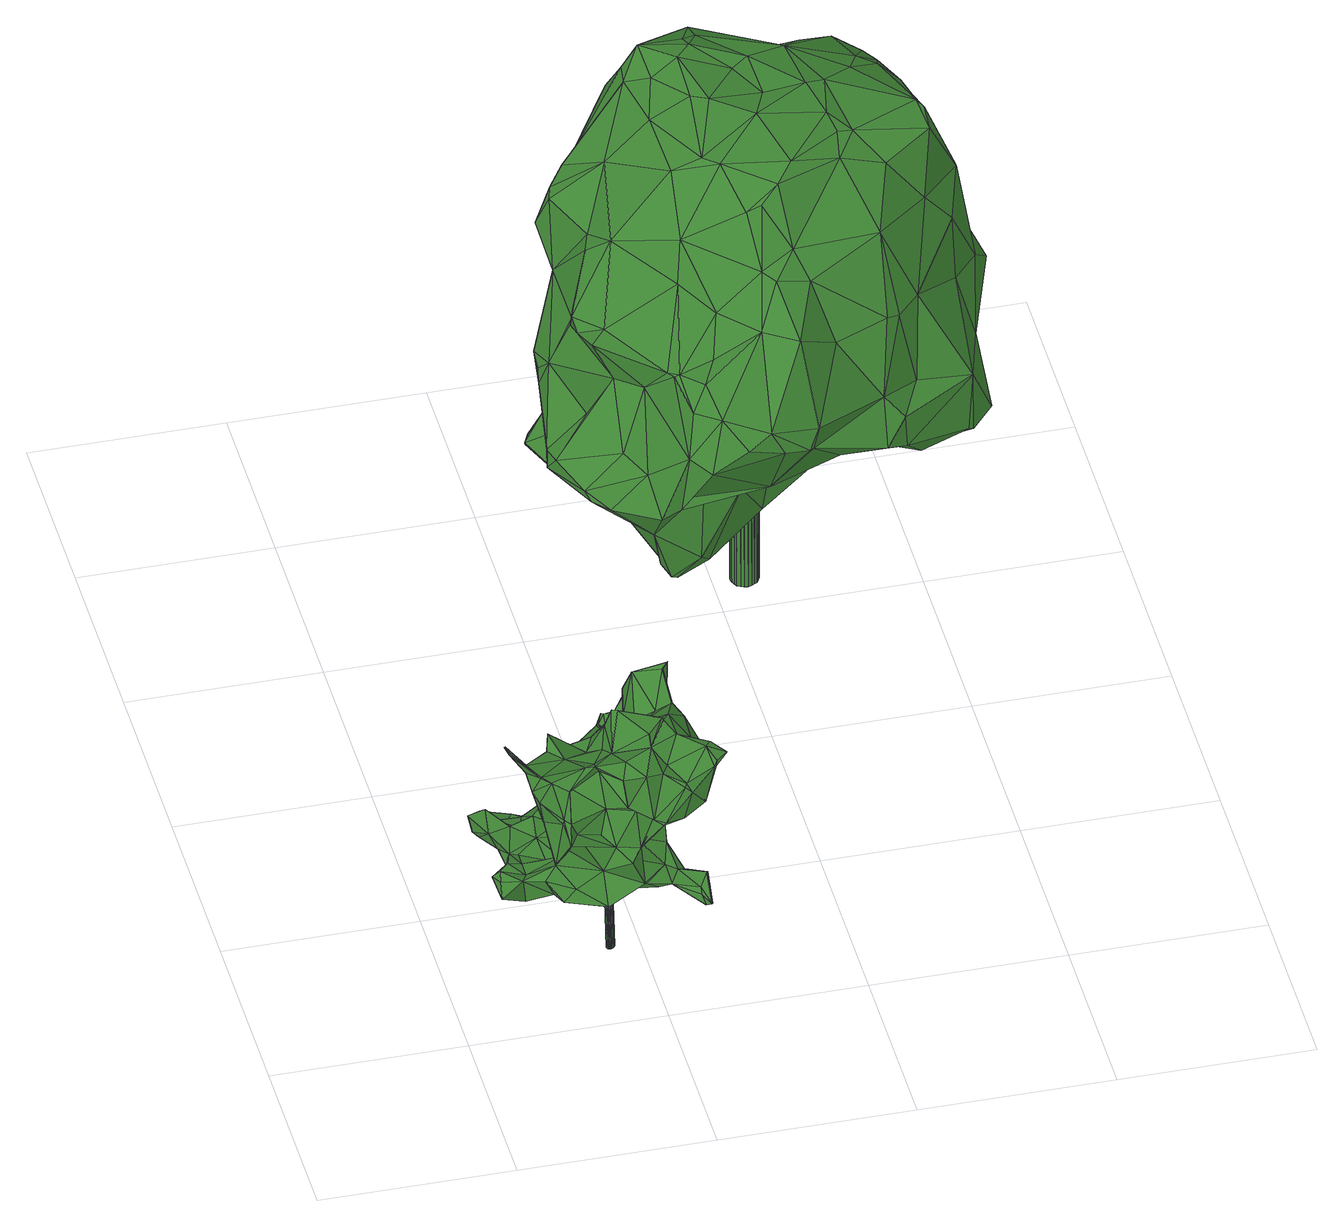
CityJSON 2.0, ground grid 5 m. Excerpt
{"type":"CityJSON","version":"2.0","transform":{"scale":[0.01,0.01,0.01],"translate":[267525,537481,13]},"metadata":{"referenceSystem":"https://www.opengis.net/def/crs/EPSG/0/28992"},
"CityObjects":{
"tree1":{"type":"SolitaryVegetationObject","attributes":{"gtid":519,"crown_width_m":5.84,"crown_median_z":17.69,"crown_r50_m":0.234,"crown_porosity":0.908,"trunk_H_m":4.53,"trunk_DBH_m":0.2,"trunk_radius_m":0.1,"trunk_base_height_m":13.16,"original_gtid":"521"},"geometry":[{"type":"Solid","lod":"3","boundaries":[[[[0,1,2]],[[3,4,5]],[[6,7,8]],[[9,10,11]],[[12,13,14]],[[15,16,17]],[[18,19,20]],[[21,22,23]],[[21,5,22]],[[24,4,3]],[[25,26,27]],[[28,29,30]],[[29,31,30]],[[20,30,31]],[[21,32,33]],[[34,35,36]],[[37,38,39]],[[40,23,22]],[[31,41,42]],[[43,44,45]],[[46,45,44]],[[47,48,49]],[[50,51,4]],[[50,4,52]],[[53,33,54]],[[55,56,42]],[[57,58,59]],[[60,57,59]],[[48,42,41]],[[8,7,61]],[[39,62,63]],[[16,64,51]],[[64,16,65]],[[66,31,29]],[[67,68,69]],[[70,68,67]],[[71,72,59]],[[73,74,75]],[[76,77,15]],[[78,79,80]],[[81,82,83]],[[84,82,81]],[[85,86,87]],[[88,68,54]],[[88,69,68]],[[89,90,91]],[[92,93,2]],[[94,77,76]],[[19,18,95]],[[96,97,98]],[[99,100,101]],[[102,100,99]],[[103,104,105]],[[106,107,108]],[[109,110,13]],[[72,111,59]],[[60,59,111]],[[89,91,112]],[[113,114,115]],[[116,117,118]],[[119,117,116]],[[55,48,47]],[[66,120,121]],[[122,123,124]],[[125,126,29]],[[127,77,94]],[[57,76,70]],[[95,18,128]],[[129,130,119]],[[129,119,116]],[[113,115,131]],[[132,133,93]],[[29,126,66]],[[66,126,134]],[[126,125,135]],[[136,101,137]],[[134,126,135]],[[80,138,139]],[[140,141,28]],[[140,28,95]],[[20,19,30]],[[9,11,142]],[[125,29,28]],[[61,143,144]],[[71,145,72]],[[30,19,95]],[[13,110,146]],[[147,148,149]],[[150,151,152]],[[153,86,12]],[[154,24,155]],[[156,157,158]],[[143,159,160]],[[13,12,109]],[[161,162,163]],[[146,14,13]],[[164,124,123]],[[89,165,149]],[[166,165,89]],[[167,168,35]],[[169,161,36]],[[51,90,89]],[[170,56,97]],[[171,172,173]],[[71,59,174]],[[175,176,148]],[[62,39,38]],[[110,177,146]],[[55,11,10]],[[142,11,55]],[[178,179,142]],[[51,64,180]],[[64,65,180]],[[83,38,37]],[[138,75,181]],[[182,39,183]],[[71,184,145]],[[85,185,86]],[[109,86,185]],[[70,67,186]],[[152,139,150]],[[22,187,149]],[[73,188,183]],[[189,190,191]],[[192,100,193]],[[96,98,194]],[[158,195,196]],[[97,10,9]],[[120,66,134]],[[197,198,199]],[[108,200,106]],[[162,194,163]],[[110,201,177]],[[110,202,201]],[[203,204,118]],[[93,133,205]],[[152,79,78]],[[150,139,138]],[[78,80,139]],[[152,78,139]],[[206,138,80]],[[206,80,207]],[[208,106,200]],[[209,210,211]],[[212,213,214]],[[191,215,189]],[[183,216,73]],[[168,90,217]],[[8,218,6]],[[177,14,146]],[[219,220,164]],[[97,197,170]],[[76,68,70]],[[180,90,51]],[[221,171,14]],[[155,52,154]],[[53,24,222]],[[53,222,33]],[[24,52,4]],[[96,197,97]],[[194,197,96]],[[93,205,2]],[[135,125,141]],[[135,141,186]],[[154,52,24]],[[127,94,223]],[[3,21,222]],[[208,200,224]],[[101,136,225]],[[226,42,56]],[[79,74,73]],[[151,74,152]],[[83,82,227]],[[79,152,74]],[[209,228,210]],[[210,228,214]],[[229,211,210]],[[210,214,122]],[[214,213,122]],[[114,230,224]],[[231,31,42]],[[184,169,145]],[[167,232,119]],[[170,233,174]],[[234,172,171]],[[234,6,172]],[[153,14,171]],[[119,235,167]],[[54,33,88]],[[225,236,99]],[[237,99,236]],[[174,59,58]],[[3,5,21]],[[218,172,6]],[[136,137,236]],[[238,236,137]],[[143,61,239]],[[155,24,240]],[[116,241,242]],[[131,242,241]],[[73,80,79]],[[239,61,25]],[[239,25,132]],[[114,224,115]],[[25,205,133]],[[243,164,137]],[[243,137,101]],[[244,245,246]],[[212,214,228]],[[234,221,108]],[[36,161,163]],[[247,36,163]],[[47,49,63]],[[39,63,49]],[[122,189,215]],[[122,62,38]],[[65,90,180]],[[248,191,249]],[[118,117,250]],[[99,101,225]],[[109,251,110]],[[215,248,123]],[[207,84,81]],[[186,57,70]],[[141,57,186]],[[10,97,56]],[[83,252,38]],[[221,177,200]],[[221,200,108]],[[113,230,114]],[[47,63,178]],[[234,171,221]],[[136,236,225]],[[230,253,254]],[[230,113,253]],[[218,8,61]],[[88,255,69]],[[256,257,258]],[[249,191,190]],[[219,245,259]],[[168,260,90]],[[167,260,168]],[[261,195,158]],[[262,263,264]],[[22,5,187]],[[254,265,266]],[[65,15,77]],[[127,145,267]],[[115,224,201]],[[268,33,32]],[[269,43,270]],[[269,270,271]],[[272,2,1]],[[16,15,65]],[[204,113,241]],[[131,241,113]],[[65,217,90]],[[207,188,206]],[[164,220,210]],[[164,210,124]],[[266,189,273]],[[189,252,273]],[[274,275,216]],[[274,216,183]],[[227,276,266]],[[109,277,251]],[[278,279,280]],[[242,280,279]],[[272,281,92]],[[128,56,282]],[[94,76,111]],[[164,243,219]],[[83,273,252]],[[261,157,283]],[[182,207,81]],[[158,196,156]],[[226,56,128]],[[229,179,213]],[[121,120,41]],[[142,55,47]],[[90,278,91]],[[9,142,98]],[[199,198,284]],[[235,119,130]],[[97,9,98]],[[7,6,285]],[[3,222,24]],[[41,49,48]],[[268,159,286]],[[268,286,88]],[[51,89,5]],[[174,282,170]],[[206,188,138]],[[232,287,119]],[[128,288,95]],[[54,17,16]],[[148,22,149]],[[217,77,127]],[[5,4,51]],[[229,210,259]],[[289,280,242]],[[103,105,290]],[[81,83,37]],[[262,264,102]],[[131,277,85]],[[291,229,259]],[[292,2,106]],[[292,106,293]],[[292,293,2]],[[228,209,211]],[[228,211,212]],[[28,30,95]],[[294,145,169]],[[65,77,217]],[[125,28,141]],[[295,176,175]],[[47,178,142]],[[95,288,140]],[[5,149,187]],[[41,31,121]],[[112,289,85]],[[121,31,66]],[[284,198,296]],[[195,264,263]],[[117,119,287]],[[36,294,169]],[[20,31,231]],[[20,231,18]],[[200,201,224]],[[297,298,163]],[[75,188,73]],[[189,266,190]],[[131,115,251]],[[148,299,22]],[[176,299,148]],[[88,33,268]],[[161,169,296]],[[149,5,89]],[[40,299,176]],[[129,279,278]],[[300,166,112]],[[219,259,220]],[[248,215,191]],[[301,100,192]],[[302,298,156]],[[303,304,305]],[[306,305,304]],[[269,216,275]],[[233,170,197]],[[286,307,255]],[[286,255,88]],[[53,240,24]],[[55,42,48]],[[50,16,51]],[[174,58,288]],[[60,308,57]],[[230,293,208]],[[36,35,294]],[[208,224,230]],[[80,216,309]],[[310,23,40]],[[311,304,303]],[[196,195,312]],[[196,312,313]],[[40,144,143]],[[310,40,143]],[[94,111,223]],[[131,251,277]],[[266,276,254]],[[33,222,21]],[[112,166,89]],[[182,188,207]],[[248,164,123]],[[310,32,23]],[[21,23,32]],[[82,1,227]],[[314,7,285]],[[190,315,316]],[[186,317,135]],[[67,317,186]],[[229,291,318]],[[229,318,98]],[[72,145,127]],[[151,75,74]],[[294,35,168]],[[84,281,272]],[[131,85,289]],[[203,104,204]],[[158,157,261]],[[84,272,82]],[[211,229,212]],[[73,216,80]],[[172,144,173]],[[161,296,162]],[[120,134,319]],[[320,245,219]],[[207,321,84]],[[321,309,84]],[[80,309,321]],[[80,321,207]],[[99,237,250]],[[90,260,278]],[[235,278,260]],[[43,269,319]],[[313,312,232]],[[274,319,269]],[[194,98,318]],[[322,45,307]],[[270,43,45]],[[159,323,286]],[[286,323,324]],[[143,323,159]],[[276,227,1]],[[183,39,49]],[[283,244,246]],[[283,157,244]],[[92,2,272]],[[291,245,298]],[[262,102,99]],[[261,283,193]],[[193,283,192]],[[163,325,247]],[[92,326,93]],[[192,283,246]],[[301,192,246]],[[244,157,156]],[[190,316,249]],[[249,238,248]],[[309,269,92]],[[248,238,164]],[[249,236,238]],[[316,236,249]],[[122,215,123]],[[133,132,25]],[[229,213,212]],[[39,182,37]],[[272,1,82]],[[112,280,289]],[[232,327,34]],[[35,34,327]],[[35,327,232]],[[105,104,328]],[[57,308,76]],[[37,182,81]],[[257,171,173]],[[322,324,45]],[[323,45,324]],[[288,282,174]],[[288,128,282]],[[25,27,205]],[[307,69,255]],[[2,293,0]],[[267,217,127]],[[177,201,200]],[[118,241,116]],[[204,241,118]],[[203,328,104]],[[289,242,131]],[[50,53,16]],[[54,16,53]],[[50,240,53]],[[240,50,155]],[[155,50,52]],[[254,290,329]],[[246,245,301]],[[115,201,202]],[[72,223,111]],[[72,127,223]],[[174,233,71]],[[233,184,71]],[[173,40,258]],[[330,107,106]],[[267,145,217]],[[294,217,145]],[[138,181,150]],[[178,122,179]],[[194,162,198]],[[111,76,60]],[[269,326,92]],[[93,326,271]],[[93,271,132]],[[269,271,326]],[[43,319,44]],[[278,235,130]],[[280,91,278]],[[166,300,295]],[[14,177,221]],[[281,309,92]],[[281,84,309]],[[311,306,304]],[[307,286,324]],[[307,324,322]],[[109,12,86]],[[143,160,310]],[[313,325,298]],[[313,298,302]],[[175,148,147]],[[329,190,265]],[[329,265,254]],[[227,273,83]],[[102,193,100]],[[231,226,18]],[[42,226,231]],[[138,188,75]],[[182,183,188]],[[259,210,220]],[[130,129,278]],[[76,17,68]],[[100,320,101]],[[103,253,113]],[[63,331,178]],[[62,331,63]],[[54,68,17]],[[300,112,332]],[[210,122,124]],[[116,279,129]],[[242,279,116]],[[100,245,320]],[[333,295,147]],[[166,295,333]],[[166,333,147]],[[175,147,295]],[[250,262,99]],[[287,263,262]],[[287,262,117]],[[102,264,193]],[[250,117,262]],[[334,143,335]],[[103,113,204]],[[87,86,153]],[[195,261,264]],[[193,264,261]],[[103,204,104]],[[0,276,1]],[[142,179,98]],[[254,276,230]],[[128,18,226]],[[178,331,122]],[[62,122,331]],[[22,299,40]],[[153,12,14]],[[256,171,257]],[[256,153,171]],[[120,49,41]],[[319,49,120]],[[274,49,319]],[[183,49,274]],[[317,46,135]],[[195,263,312]],[[197,194,198]],[[263,287,312]],[[232,312,287]],[[307,46,317]],[[45,46,307]],[[7,336,61]],[[314,285,234]],[[144,40,173]],[[256,258,176]],[[293,230,276]],[[325,313,337]],[[167,338,260]],[[235,260,338]],[[34,337,232]],[[32,310,160]],[[232,337,313]],[[236,316,237]],[[17,76,15]],[[291,259,245]],[[156,245,244]],[[320,243,101]],[[320,219,243]],[[301,245,100]],[[280,112,91]],[[190,266,265]],[[108,107,26]],[[110,339,202]],[[115,202,339]],[[295,256,176]],[[269,309,216]],[[235,338,167]],[[217,294,168]],[[293,276,0]],[[26,234,108]],[[325,163,298]],[[323,143,334]],[[115,339,251]],[[110,251,339]],[[45,323,334]],[[45,334,270]],[[194,297,163]],[[318,297,194]],[[274,269,275]],[[303,305,311]],[[162,296,198]],[[318,291,297]],[[213,179,122]],[[140,288,57]],[[141,140,57]],[[57,288,58]],[[134,44,319]],[[271,340,132]],[[270,340,271]],[[256,332,153]],[[196,302,156]],[[196,313,302]],[[297,291,298]],[[245,156,298]],[[330,106,2]],[[330,2,205]],[[268,160,159]],[[32,160,268]],[[25,61,336]],[[26,336,7]],[[25,336,26]],[[172,218,144]],[[61,144,218]],[[296,169,199]],[[296,199,284]],[[184,233,199]],[[184,199,169]],[[150,181,151]],[[233,197,199]],[[314,26,7]],[[173,258,257]],[[27,26,330]],[[27,330,205]],[[330,26,107]],[[106,208,293]],[[258,40,176]],[[314,234,26]],[[164,238,137]],[[316,341,237]],[[105,237,341]],[[105,341,290]],[[342,315,343]],[[135,344,134]],[[247,337,36]],[[34,36,337]],[[270,143,340]],[[132,340,239]],[[239,340,143]],[[170,282,56]],[[10,56,55]],[[60,76,308]],[[290,254,253]],[[290,253,103]],[[256,295,300]],[[98,179,229]],[[342,316,315]],[[329,315,190]],[[46,344,135]],[[44,344,46]],[[305,306,311]],[[67,345,317]],[[69,317,345]],[[247,325,337]],[[332,112,85]],[[85,87,332]],[[87,153,332]],[[300,332,256]],[[69,345,67]],[[250,237,105]],[[266,273,227]],[[167,35,232]],[[343,315,329]],[[270,335,143]],[[334,335,270]],[[277,185,85]],[[151,181,75]],[[109,185,277]],[[317,69,307]],[[44,134,344]],[[147,165,166]],[[149,165,147]],[[234,285,6]],[[343,329,290]],[[250,105,328]],[[250,328,118]],[[118,328,203]],[[189,346,252]],[[122,346,189]],[[38,346,122]],[[38,252,346]],[[341,342,290]],[[342,343,290]],[[341,316,342]],[[347,348,349]],[[347,349,350]],[[350,349,351]],[[350,351,352]],[[349,348,353]],[[349,353,351]],[[351,353,354]],[[351,354,352]],[[353,348,355]],[[353,355,354]],[[354,355,356]],[[354,356,352]],[[355,348,357]],[[355,357,356]],[[356,357,358]],[[356,358,352]],[[357,348,359]],[[357,359,358]],[[358,359,360]],[[358,360,352]],[[359,348,361]],[[359,361,360]],[[360,361,362]],[[360,362,352]],[[361,348,363]],[[361,363,362]],[[362,363,364]],[[362,364,352]],[[363,348,365]],[[363,365,364]],[[364,365,366]],[[364,366,352]],[[365,348,367]],[[365,367,366]],[[366,367,368]],[[366,368,352]],[[367,348,369]],[[367,369,368]],[[368,369,370]],[[368,370,352]],[[369,348,371]],[[369,371,370]],[[370,371,372]],[[370,372,352]],[[371,348,373]],[[371,373,372]],[[372,373,374]],[[372,374,352]],[[373,348,375]],[[373,375,374]],[[374,375,376]],[[374,376,352]],[[375,348,377]],[[375,377,376]],[[376,377,378]],[[376,378,352]],[[377,348,379]],[[377,379,378]],[[378,379,380]],[[378,380,352]],[[379,348,381]],[[379,381,380]],[[380,381,382]],[[380,382,352]],[[381,348,383]],[[381,383,382]],[[382,383,384]],[[382,384,352]],[[383,348,385]],[[383,385,384]],[[384,385,386]],[[384,386,352]],[[385,348,387]],[[385,387,386]],[[386,387,388]],[[386,388,352]],[[387,348,389]],[[387,389,388]],[[388,389,390]],[[388,390,352]],[[389,348,391]],[[389,391,390]],[[390,391,392]],[[390,392,352]],[[391,348,393]],[[391,393,392]],[[392,393,394]],[[392,394,352]],[[393,348,395]],[[393,395,394]],[[394,395,396]],[[394,396,352]],[[395,348,347]],[[395,347,396]],[[396,347,350]],[[396,350,352]]]]}]},
"tree2":{"type":"SolitaryVegetationObject","attributes":{"gtid":287,"crown_width_m":12.24,"crown_median_z":21.97,"crown_r50_m":0.367,"crown_porosity":0.866,"trunk_H_m":8.63,"trunk_DBH_m":0.711,"trunk_radius_m":0.355,"trunk_base_height_m":13.34,"original_gtid":"287"},"geometry":[{"type":"Solid","lod":"3","boundaries":[[[[397,398,399]],[[400,401,402]],[[402,401,403]],[[404,405,406]],[[407,408,409]],[[410,411,412]],[[413,414,415]],[[416,417,418]],[[419,420,421]],[[422,423,424]],[[416,425,417]],[[426,416,427]],[[428,429,430]],[[431,432,433]],[[434,435,436]],[[437,438,439]],[[440,441,442]],[[399,443,444]],[[399,444,445]],[[446,409,408]],[[446,447,409]],[[448,449,450]],[[412,451,452]],[[453,454,455]],[[456,457,458]],[[459,460,461]],[[462,463,464]],[[465,466,467]],[[468,416,418]],[[468,469,416]],[[470,467,466]],[[471,436,472]],[[473,474,475]],[[476,477,478]],[[479,480,481]],[[482,483,484]],[[482,484,485]],[[486,487,411]],[[488,489,459]],[[490,491,492]],[[459,493,494]],[[463,495,496]],[[497,498,428]],[[499,497,428]],[[413,445,402]],[[488,459,461]],[[443,500,444]],[[501,494,493]],[[501,493,502]],[[503,504,505]],[[506,507,508]],[[435,434,438]],[[509,510,430]],[[511,512,481]],[[513,514,500]],[[515,514,513]],[[516,517,518]],[[494,460,459]],[[464,415,462]],[[519,520,521]],[[521,522,519]],[[523,461,460]],[[496,495,524]],[[451,473,475]],[[399,413,397]],[[445,413,399]],[[494,501,460]],[[423,525,526]],[[527,528,447]],[[529,530,531]],[[532,533,534]],[[535,509,429]],[[421,456,419]],[[536,537,538]],[[527,432,431]],[[419,539,420]],[[424,423,465]],[[428,498,429]],[[414,413,402]],[[540,541,518]],[[542,541,540]],[[542,540,518]],[[543,507,544]],[[493,545,502]],[[421,420,417]],[[546,547,548]],[[546,548,489]],[[472,549,471]],[[532,550,551]],[[498,552,535]],[[414,465,467]],[[482,485,476]],[[551,553,554]],[[468,555,556]],[[554,557,551]],[[422,548,492]],[[558,424,414]],[[414,424,465]],[[559,560,520]],[[542,539,561]],[[562,504,563]],[[564,565,566]],[[437,458,567]],[[437,567,568]],[[449,441,440]],[[556,569,469]],[[570,428,571]],[[572,573,468]],[[486,411,404]],[[574,575,576]],[[405,577,406]],[[407,578,579]],[[454,579,578]],[[471,549,409]],[[580,581,431]],[[582,583,584]],[[534,585,586]],[[454,568,587]],[[579,454,587]],[[478,588,476]],[[497,589,590]],[[586,585,591]],[[591,585,533]],[[405,592,577]],[[479,481,593]],[[479,593,529]],[[579,594,407]],[[595,596,592]],[[436,453,455]],[[472,436,455]],[[450,449,439]],[[574,576,398]],[[424,597,422]],[[545,598,502]],[[565,555,573]],[[583,599,584]],[[430,521,571]],[[402,403,558]],[[482,600,483]],[[464,601,397]],[[500,443,575]],[[575,513,500]],[[602,422,403]],[[438,603,439]],[[447,528,496]],[[478,569,556]],[[584,507,582]],[[470,604,467]],[[502,605,501]],[[565,573,516]],[[572,516,573]],[[606,595,404]],[[458,439,449]],[[437,439,458]],[[413,415,397]],[[607,412,452]],[[410,412,607]],[[397,415,464]],[[467,415,414]],[[462,415,467]],[[608,524,495]],[[498,596,552]],[[609,596,498]],[[608,610,409]],[[495,610,608]],[[481,519,511]],[[529,593,515]],[[452,563,607]],[[461,611,488]],[[436,435,453]],[[456,421,457]],[[447,608,409]],[[606,612,534]],[[534,586,606]],[[472,455,454]],[[578,549,454]],[[472,454,549]],[[407,549,578]],[[409,549,407]],[[550,532,534]],[[571,428,430]],[[583,450,613]],[[613,599,583]],[[613,614,599]],[[502,487,486]],[[441,448,442]],[[493,459,615]],[[492,423,422]],[[536,538,616]],[[536,616,445]],[[613,617,618]],[[577,619,406]],[[447,496,524]],[[608,447,524]],[[620,574,621]],[[622,576,575]],[[433,623,431]],[[624,625,626]],[[500,625,624]],[[443,622,575]],[[627,545,493]],[[572,517,516]],[[535,429,498]],[[587,426,628]],[[485,623,477]],[[485,477,476]],[[477,623,433]],[[610,629,604]],[[588,630,631]],[[632,633,432]],[[432,633,634]],[[588,556,630]],[[635,501,605]],[[635,605,523]],[[603,491,490]],[[436,525,434]],[[448,636,543]],[[507,543,636]],[[558,403,597]],[[422,597,403]],[[568,454,453]],[[438,453,435]],[[568,453,438]],[[437,568,438]],[[564,566,637]],[[638,637,566]],[[639,631,630]],[[492,548,547]],[[525,640,434]],[[551,550,553]],[[606,607,641]],[[510,521,430]],[[642,509,535]],[[575,574,643]],[[433,569,477]],[[644,567,457]],[[645,646,530]],[[645,643,646]],[[510,511,522]],[[553,550,647]],[[594,632,446]],[[436,648,525]],[[444,624,445]],[[649,532,650]],[[434,491,438]],[[651,500,652]],[[533,585,534]],[[445,400,402]],[[445,616,400]],[[619,609,497]],[[651,653,562]],[[651,562,563]],[[414,402,558]],[[471,648,436]],[[591,552,596]],[[532,551,650]],[[520,560,571]],[[451,412,487]],[[412,411,487]],[[615,654,627]],[[550,534,612]],[[642,511,510]],[[655,590,589]],[[622,399,576]],[[620,646,574]],[[574,646,643]],[[649,650,557]],[[554,656,557]],[[551,557,650]],[[657,655,658]],[[646,620,581]],[[579,587,628]],[[657,618,659]],[[430,429,509]],[[642,510,509]],[[660,552,591]],[[660,591,533]],[[407,594,408]],[[606,404,410]],[[410,404,411]],[[445,624,536]],[[458,661,456]],[[419,456,539]],[[574,398,621]],[[662,550,505]],[[529,531,479]],[[554,553,656]],[[663,664,406]],[[462,629,463]],[[479,665,480]],[[614,658,666]],[[646,484,530]],[[667,666,658]],[[667,658,655]],[[565,638,566]],[[489,488,546]],[[606,410,607]],[[535,552,642]],[[582,450,583]],[[637,668,564]],[[483,530,484]],[[513,643,529]],[[575,643,513]],[[500,624,444]],[[652,562,653]],[[515,593,669]],[[659,488,611]],[[433,634,670]],[[671,672,598]],[[522,521,510]],[[618,658,613]],[[614,613,658]],[[449,448,441]],[[511,519,522]],[[499,570,506]],[[673,559,541]],[[673,541,674]],[[652,653,651]],[[557,669,649]],[[656,669,557]],[[545,627,671]],[[662,647,550]],[[438,491,603]],[[631,639,531]],[[440,661,449]],[[674,561,661]],[[599,675,584]],[[492,547,676]],[[490,492,676]],[[567,458,457]],[[661,561,456]],[[638,565,677]],[[523,460,501]],[[442,661,440]],[[496,528,621]],[[527,620,528]],[[398,397,601]],[[398,601,496]],[[463,496,601]],[[463,601,464]],[[536,626,537]],[[463,629,495]],[[446,408,594]],[[621,528,620]],[[533,512,511]],[[533,511,642]],[[670,469,569]],[[533,532,512]],[[621,398,496]],[[649,512,532]],[[649,669,512]],[[409,648,471]],[[475,537,651]],[[451,487,473]],[[657,611,655]],[[491,434,640]],[[491,640,492]],[[539,542,517]],[[572,539,517]],[[505,612,641]],[[606,641,612]],[[632,447,446]],[[478,477,569]],[[505,562,662]],[[401,654,615]],[[645,530,529]],[[645,529,643]],[[657,658,618]],[[676,617,490]],[[450,582,636]],[[450,636,448]],[[673,448,543]],[[673,543,559]],[[452,678,563]],[[506,679,499]],[[505,504,562]],[[515,513,529]],[[424,558,597]],[[433,670,569]],[[561,539,456]],[[457,421,417]],[[449,661,458]],[[399,398,576]],[[443,399,622]],[[619,577,609]],[[594,427,670]],[[586,595,606]],[[680,595,586]],[[512,669,593]],[[498,497,609]],[[404,592,405]],[[595,592,404]],[[431,623,681]],[[461,523,611]],[[468,573,555]],[[469,427,416]],[[439,603,682]],[[655,589,667]],[[667,589,679]],[[506,667,679]],[[565,564,555]],[[579,628,594]],[[468,556,469]],[[409,470,648]],[[607,504,503]],[[499,428,570]],[[631,531,683]],[[420,539,572]],[[587,425,426]],[[587,684,425]],[[644,587,567]],[[587,568,567]],[[661,673,674]],[[448,673,442]],[[442,673,661]],[[670,634,594]],[[484,681,485]],[[497,663,619]],[[406,619,663]],[[659,676,547]],[[635,523,501]],[[465,526,466]],[[592,596,609]],[[552,660,642]],[[533,642,660]],[[525,466,526]],[[626,625,537]],[[639,665,479]],[[637,638,677]],[[473,598,672]],[[502,598,473]],[[604,629,462]],[[473,487,502]],[[556,555,668]],[[516,677,565]],[[495,629,610]],[[400,616,672]],[[400,672,671]],[[663,523,664]],[[671,598,545]],[[664,404,406]],[[659,547,546]],[[659,546,488]],[[630,668,637]],[[403,401,615]],[[577,592,609]],[[602,489,548]],[[602,548,422]],[[516,518,677]],[[518,519,677]],[[518,520,519]],[[531,639,479]],[[518,517,542]],[[515,669,514]],[[656,514,669]],[[500,514,652]],[[562,514,656]],[[562,652,514]],[[631,683,482]],[[482,683,600]],[[600,683,483]],[[530,483,683]],[[530,683,531]],[[674,541,542]],[[561,674,542]],[[518,541,520]],[[520,541,559]],[[521,520,571]],[[417,420,572]],[[417,572,418]],[[571,560,544]],[[559,544,560]],[[644,684,587]],[[418,572,468]],[[470,466,648]],[[466,525,648]],[[506,544,507]],[[439,682,450]],[[490,682,603]],[[450,682,613]],[[490,613,682]],[[423,526,465]],[[644,457,684]],[[667,675,666]],[[508,675,667]],[[651,678,475]],[[563,678,651]],[[489,615,459]],[[400,671,401]],[[486,605,502]],[[543,544,559]],[[632,432,527]],[[632,527,447]],[[512,593,481]],[[536,624,626]],[[591,596,595]],[[507,636,582]],[[508,507,584]],[[490,617,613]],[[659,617,676]],[[610,604,470]],[[570,544,506]],[[570,571,544]],[[677,519,685]],[[677,685,637]],[[639,630,685]],[[685,630,637]],[[492,640,423]],[[499,679,497]],[[423,640,525]],[[641,607,503]],[[505,641,503]],[[505,550,612]],[[497,679,589]],[[493,615,627]],[[656,553,647]],[[680,591,595]],[[602,615,489]],[[403,615,602]],[[527,581,620]],[[686,586,591]],[[686,591,680]],[[686,680,586]],[[580,681,484]],[[431,681,580]],[[672,474,473]],[[616,474,672]],[[618,617,659]],[[431,581,527]],[[580,484,646]],[[607,563,504]],[[506,508,667]],[[481,480,519]],[[685,665,639]],[[480,665,519]],[[685,519,665]],[[523,655,611]],[[659,611,657]],[[580,646,581]],[[670,427,469]],[[594,633,632]],[[634,633,594]],[[555,564,668]],[[631,482,588]],[[476,588,482]],[[588,478,556]],[[630,556,668]],[[470,409,610]],[[467,604,462]],[[404,605,486]],[[664,605,404]],[[664,523,605]],[[432,634,433]],[[426,425,416]],[[523,663,590]],[[655,523,590]],[[497,590,663]],[[475,678,452]],[[452,451,475]],[[485,681,623]],[[537,625,651]],[[500,651,625]],[[457,425,684]],[[457,417,425]],[[594,628,427]],[[426,427,628]],[[584,675,508]],[[614,675,599]],[[666,675,614]],[[627,654,671]],[[538,474,616]],[[538,537,474]],[[475,474,537]],[[671,654,401]],[[656,647,562]],[[562,647,662]],[[687,688,689]],[[687,689,690]],[[690,689,691]],[[690,691,692]],[[689,688,693]],[[689,693,691]],[[691,693,694]],[[691,694,692]],[[693,688,695]],[[693,695,694]],[[694,695,696]],[[694,696,692]],[[695,688,697]],[[695,697,696]],[[696,697,698]],[[696,698,692]],[[697,688,699]],[[697,699,698]],[[698,699,700]],[[698,700,692]],[[699,688,701]],[[699,701,700]],[[700,701,702]],[[700,702,692]],[[701,688,703]],[[701,703,702]],[[702,703,704]],[[702,704,692]],[[703,688,705]],[[703,705,704]],[[704,705,706]],[[704,706,692]],[[705,688,707]],[[705,707,706]],[[706,707,708]],[[706,708,692]],[[707,688,709]],[[707,709,708]],[[708,709,710]],[[708,710,692]],[[709,688,711]],[[709,711,710]],[[710,711,712]],[[710,712,692]],[[711,688,713]],[[711,713,712]],[[712,713,714]],[[712,714,692]],[[713,688,715]],[[713,715,714]],[[714,715,716]],[[714,716,692]],[[715,688,717]],[[715,717,716]],[[716,717,718]],[[716,718,692]],[[717,688,719]],[[717,719,718]],[[718,719,720]],[[718,720,692]],[[719,688,721]],[[719,721,720]],[[720,721,722]],[[720,722,692]],[[721,688,723]],[[721,723,722]],[[722,723,724]],[[722,724,692]],[[723,688,725]],[[723,725,724]],[[724,725,726]],[[724,726,692]],[[725,688,727]],[[725,727,726]],[[726,727,728]],[[726,728,692]],[[727,688,729]],[[727,729,728]],[[728,729,730]],[[728,730,692]],[[729,688,731]],[[729,731,730]],[[730,731,732]],[[730,732,692]],[[731,688,733]],[[731,733,732]],[[732,733,734]],[[732,734,692]],[[733,688,735]],[[733,735,734]],[[734,735,736]],[[734,736,692]],[[735,688,687]],[[735,687,736]],[[736,687,690]],[[736,690,692]]]]}]}
},
"vertices":[
[350,289,354],[370,243,365],[336,201,338],[202,247,633],[205,264,641],[244,284,605],[98,163,394],[110,112,362],[111,128,402],[652,285,616],[661,264,618],[660,265,613],[128,358,448],[95,402,400],[125,311,409],[402,285,639],[306,273,635],[367,221,651],[677,128,701],[645,99,703],[641,92,693],[205,195,614],[261,198,530],[229,177,532],[166,267,681],[236,93,368],[181,163,303],[202,184,383],[561,67,673],[574,60,648],[636,90,694],[612,80,597],[218,170,597],[242,146,671],[524,478,621],[487,416,624],[505,502,641],[499,221,397],[483,247,420],[506,218,435],[268,153,435],[553,106,555],[608,176,587],[420,36,475],[448,77,487],[391,91,487],[439,87,594],[574,224,554],[608,188,574],[524,150,526],[207,263,643],[273,324,627],[160,291,687],[227,193,656],[334,175,680],[629,220,591],[603,209,691],[493,154,730],[538,211,763],[539,230,755],[511,247,696],[159,101,418],[486,248,438],[496,213,527],[283,354,656],[375,339,594],[552,51,580],[407,86,695],[359,177,676],[370,186,656],[424,133,714],[512,308,690],[462,309,717],[552,119,369],[617,90,370],[619,91,370],[412,228,669],[416,322,681],[601,75,316],[600,84,331],[537,119,324],[487,197,365],[430,186,310],[451,235,368],[463,166,290],[230,409,366],[156,390,383],[214,365,372],[283,128,651],[311,334,559],[327,391,577],[331,389,465],[410,128,374],[332,86,347],[433,318,730],[628,145,717],[582,335,661],[643,285,629],[609,336,585],[498,556,424],[551,565,466],[577,540,373],[513,580,462],[371,477,328],[375,551,329],[385,508,344],[243,260,364],[190,215,316],[188,216,315],[130,424,392],[111,398,361],[446,304,738],[289,368,448],[303,453,287],[246,393,289],[226,403,292],[354,503,345],[411,549,436],[358,559,335],[376,519,459],[495,93,560],[563,78,567],[514,354,441],[561,402,342],[515,378,449],[558,63,663],[502,29,591],[424,329,687],[645,170,708],[366,458,456],[348,461,468],[240,446,339],[253,61,365],[254,92,361],[495,28,584],[472,34,601],[577,553,352],[570,523,370],[586,103,323],[609,64,288],[527,127,689],[507,88,696],[613,266,586],[244,110,444],[176,140,404],[502,362,655],[101,381,365],[363,250,502],[316,206,493],[328,268,546],[610,66,287],[622,51,301],[620,49,301],[180,324,412],[159,290,688],[161,290,689],[574,538,507],[570,570,508],[561,578,505],[270,59,538],[263,113,566],[567,438,680],[602,445,650],[568,471,626],[566,459,368],[360,293,529],[336,346,452],[443,473,529],[422,406,581],[516,451,731],[605,277,712],[157,230,404],[143,184,412],[178,187,401],[556,236,758],[334,206,468],[275,202,395],[113,364,361],[551,302,540],[557,326,534],[283,356,655],[605,87,326],[521,196,378],[530,147,435],[551,353,678],[192,412,353],[461,66,711],[302,236,574],[570,132,356],[516,336,328],[491,376,359],[538,375,333],[584,587,511],[569,594,509],[591,419,646],[482,599,492],[480,564,471],[589,333,711],[590,433,740],[588,432,741],[175,320,354],[162,353,350],[175,378,356],[359,560,333],[340,503,320],[288,159,375],[537,121,325],[510,143,303],[275,341,321],[637,340,436],[617,344,450],[663,344,451],[664,343,452],[610,345,468],[617,342,451],[539,375,335],[522,127,382],[399,385,602],[117,159,411],[556,468,476],[544,451,475],[142,287,378],[226,192,655],[435,319,729],[255,375,295],[576,554,351],[649,162,701],[431,289,320],[637,338,435],[609,360,480],[310,366,296],[588,114,648],[453,485,530],[588,333,712],[143,212,385],[349,461,470],[554,511,371],[471,521,416],[565,459,366],[212,89,417],[168,268,682],[339,503,322],[344,472,343],[570,523,372],[584,546,514],[569,522,493],[619,552,506],[515,506,632],[562,402,340],[537,432,351],[429,555,425],[197,434,346],[436,333,394],[350,429,342],[381,359,300],[290,188,620],[234,270,407],[178,228,397],[239,199,393],[564,447,487],[373,383,538],[568,593,510],[460,580,474],[476,604,491],[489,600,488],[424,354,386],[438,299,313],[426,328,685],[266,114,577],[453,49,396],[359,92,419],[362,49,341],[428,184,310],[421,292,346],[449,136,473],[469,155,382],[376,305,331],[214,446,350],[338,443,467],[377,442,377],[323,412,356],[450,158,305],[604,205,701],[583,586,512],[604,442,753],[99,164,392],[280,102,571],[459,579,476],[564,184,735],[299,410,351],[379,448,359],[563,446,489],[336,224,373],[307,316,334],[487,415,626],[332,267,403],[603,443,752],[518,425,604],[513,449,526],[288,159,445],[294,316,404],[620,552,504],[528,485,488],[556,327,533],[477,359,468],[482,361,583],[459,398,487],[377,142,570],[512,171,691],[478,140,321],[229,175,532],[513,447,526],[464,577,479],[455,485,529],[121,165,389],[485,443,416],[521,471,378],[420,88,607],[571,357,577],[450,77,486],[535,534,454],[509,141,304],[360,120,509],[272,59,537],[296,105,534],[528,482,620],[362,51,340],[516,426,605],[375,552,331],[401,400,386],[250,202,381],[480,291,534],[240,333,426],[359,299,413],[295,106,533],[289,157,445],[172,152,385],[513,505,630],[398,412,485],[191,411,351],[288,75,389],[460,492,422],[462,473,426],[379,442,377],[481,85,566],[458,137,655],[468,360,396],[435,295,16],[425,295,16],[435,298,16],[420,280,469],[420,283,469],[410,280,468],[434,300,16],[419,285,469],[432,302,16],[417,287,469],[430,304,16],[415,289,469],[427,305,16],[412,290,469],[425,305,16],[410,290,469],[422,305,16],[407,290,469],[420,304,16],[405,289,469],[418,302,16],[403,287,468],[416,300,16],[401,285,468],[415,297,16],[400,282,468],[415,295,16],[400,280,468],[415,292,15],[401,277,468],[417,290,15],[402,275,468],[418,288,15],[403,273,468],[420,286,15],[405,271,468],[423,285,16],[408,270,468],[425,285,16],[410,270,468],[428,285,16],[413,270,468],[430,286,16],[415,272,468],[432,288,16],[417,273,468],[434,290,16],[419,275,469],[435,293,16],[420,278,469],
[854,1664,1444],[828,1824,1443],[741,1662,1336],[839,1310,1211],[914,1222,1174],[854,1346,1316],[1027,1215,1286],[726,1082,628],[775,1104,472],[847,1094,527],[1374,1932,1399],[1304,1976,1366],[1231,1825,1480],[582,1134,717],[620,1091,717],[569,1153,740],[867,1494,1414],[979,1446,1452],[941,1483,1449],[1482,2033,1045],[1562,1988,910],[1420,2068,825],[1570,1967,845],[1566,1981,844],[1572,1975,903],[1113,1248,1316],[1270,1415,1440],[1098,1341,1448],[1487,2012,1047],[1415,2003,1204],[1366,2098,1137],[1128,1441,545],[1076,1473,370],[1128,1543,393],[979,2205,1213],[1084,2138,1238],[1029,2238,1156],[1514,1494,1426],[1515,1554,1445],[1499,1573,1457],[1606,1623,1192],[1599,1570,1235],[1633,1513,997],[1654,1645,790],[1660,1619,801],[1649,1609,793],[605,1667,1243],[666,1527,1230],[699,1421,1284],[1242,2003,1339],[1029,1990,1447],[1636,1555,818],[1679,1590,923],[1598,1365,872],[666,1154,837],[521,1248,770],[1514,1697,1379],[1466,1838,1380],[1498,1727,1398],[1581,1798,842],[1532,1855,986],[1617,1728,1020],[978,911,1027],[1013,910,961],[1077,923,948],[998,1644,1498],[956,1798,1516],[958,1672,1493],[1143,1389,1475],[1264,1532,1494],[1098,1562,1497],[1385,2083,824],[1318,2168,1059],[1240,1641,1505],[1368,1711,1475],[1446,1757,1436],[729,1202,993],[620,1288,1078],[671,1275,976],[1048,2291,900],[1063,2290,913],[1084,2285,903],[898,1776,843],[1040,1777,774],[936,1669,723],[870,2165,766],[785,2121,839],[867,2140,973],[968,2232,973],[719,973,759],[704,1059,835],[1108,956,985],[1089,1071,1170],[1429,1266,1102],[1486,1427,1268],[1339,1282,1299],[863,944,1063],[919,893,997],[996,1841,1516],[874,1872,1511],[1028,1214,550],[989,1292,500],[1127,1350,671],[604,1630,1050],[831,910,929],[784,957,949],[526,1326,702],[526,1354,716],[539,1361,697],[1297,1370,716],[1495,1356,785],[1437,1261,721],[1065,1479,356],[1096,1631,389],[975,1602,550],[754,1582,623],[624,1643,1042],[553,1584,846],[653,1624,887],[1231,2044,717],[1417,2004,842],[1202,1940,745],[1098,1795,612],[1264,1723,635],[1137,1683,449],[1077,1677,491],[1000,1014,780],[988,1875,1507],[1319,1485,1463],[1279,1478,1472],[969,2056,1282],[948,2017,1368],[762,1809,871],[801,2041,918],[845,2029,884],[620,1514,498],[782,1557,635],[635,1426,509],[966,1422,407],[587,1363,1115],[604,1446,1022],[588,1311,1104],[1521,1975,763],[1344,1906,940],[1317,1718,813],[1432,1897,881],[1405,1485,847],[1301,1491,650],[805,1000,1055],[1196,1145,1089],[1332,1182,1112],[1145,1199,1248],[1397,1776,1454],[610,1477,503],[539,1645,509],[930,1375,469],[538,1644,514],[549,1658,529],[1248,2083,739],[1154,2101,909],[552,1658,526],[1011,1309,1402],[1366,1610,623],[1348,1617,613],[1558,1808,845],[543,1521,795],[512,1308,760],[1136,2134,625],[1228,2088,660],[1148,2125,619],[1567,1732,1104],[1575,1661,1221],[1189,2228,988],[1266,1488,643],[1190,1583,526],[1463,2024,809],[1251,2080,737],[690,1806,1246],[580,1710,1141],[657,1755,1270],[790,1107,465],[1439,1882,1381],[1469,1956,1294],[912,2099,1127],[873,2065,1187],[1610,1272,713],[1614,1265,721],[1580,1259,703],[787,1403,702],[720,1324,703],[1479,1920,1242],[1068,2202,925],[1228,1215,727],[1035,1170,694],[906,1343,504],[756,1143,486],[785,1668,825],[1351,2056,1265],[756,1151,500],[914,1338,494],[1050,1312,1413],[782,1111,1087],[1553,1202,712],[787,2120,771],[885,1777,1481],[1058,1191,1269],[1560,1451,1171],[1134,1648,1488],[768,972,784],[624,1225,695],[508,1287,721],[1027,1904,1489],[885,1148,495],[1130,1791,1492],[1108,1015,877],[630,1425,509],[1557,1222,863],[1541,1195,719],[1005,1128,1169],[648,1277,1131],[1409,1196,894],[1357,1093,869],[874,1123,495],[822,1986,1308],[835,1882,1442],[615,1706,1247],[1013,2238,1150],[646,1468,1229],[612,1466,1028],[597,1393,1114],[847,1051,1096],[1427,1998,1244],[1084,1758,1487],[1079,2017,905],[898,2086,791],[1121,2089,1255],[1114,2119,1245],[1116,2128,1230],[783,989,804],[1564,1431,853],[1103,2088,647],[1161,2099,617],[1052,1897,857],[1388,1421,1397],[529,1311,703],[979,1570,534],[703,1831,1090],[1477,1805,1091],[835,2007,940],[798,1998,1129],[604,1584,586],[1289,1652,1497],[595,1625,534],[569,1630,514],[558,1479,887],[544,1576,852],[543,1524,839],[883,1120,1114],[1200,1121,758],[588,1643,610],[1303,1050,816],[1362,1091,781],[1308,1110,927],[910,1427,675],[1644,1680,793],[640,1481,652],[958,1138,684],[859,1115,726],[1038,1846,819],[1413,1165,698],[1353,1201,695],[1202,2065,747],[641,1651,636],[1270,2177,1096],[795,1104,1095],[771,1137,1080],[1394,1592,880],[1400,1727,883],[1461,1198,700],[1367,1203,1098],[1195,2022,679],[625,1365,806],[1171,1290,702],[834,1181,547],[992,2221,1156],[1558,1409,1020],[803,2105,780],[1472,1950,1065],[1127,1912,790],[922,1296,599],[1111,1596,34],[1075,1595,34],[1109,1605,34],[1109,1580,897],[1108,1589,897],[1074,1579,897],[1105,1613,34],[1104,1598,897],[1100,1621,34],[1099,1605,898],[1092,1626,34],[1091,1610,898],[1084,1629,35],[1082,1614,898],[1074,1631,35],[1073,1615,898],[1065,1629,35],[1064,1613,898],[1057,1626,34],[1055,1610,898],[1049,1620,34],[1048,1604,897],[1044,1612,34],[1043,1596,897],[1041,1604,34],[1039,1588,897],[1039,1594,34],[1038,1579,897],[1041,1585,34],[1040,1569,897],[1045,1577,34],[1043,1561,897],[1050,1569,33],[1049,1554,896],[1058,1564,33],[1057,1548,896],[1066,1561,33],[1065,1545,896],[1076,1559,33],[1074,1544,896],[1085,1561,33],[1084,1545,896],[1093,1565,33],[1092,1549,896],[1101,1570,33],[1099,1555,897],[1106,1578,34],[1105,1562,897],[1110,1586,34],[1108,1571,897]
]}
